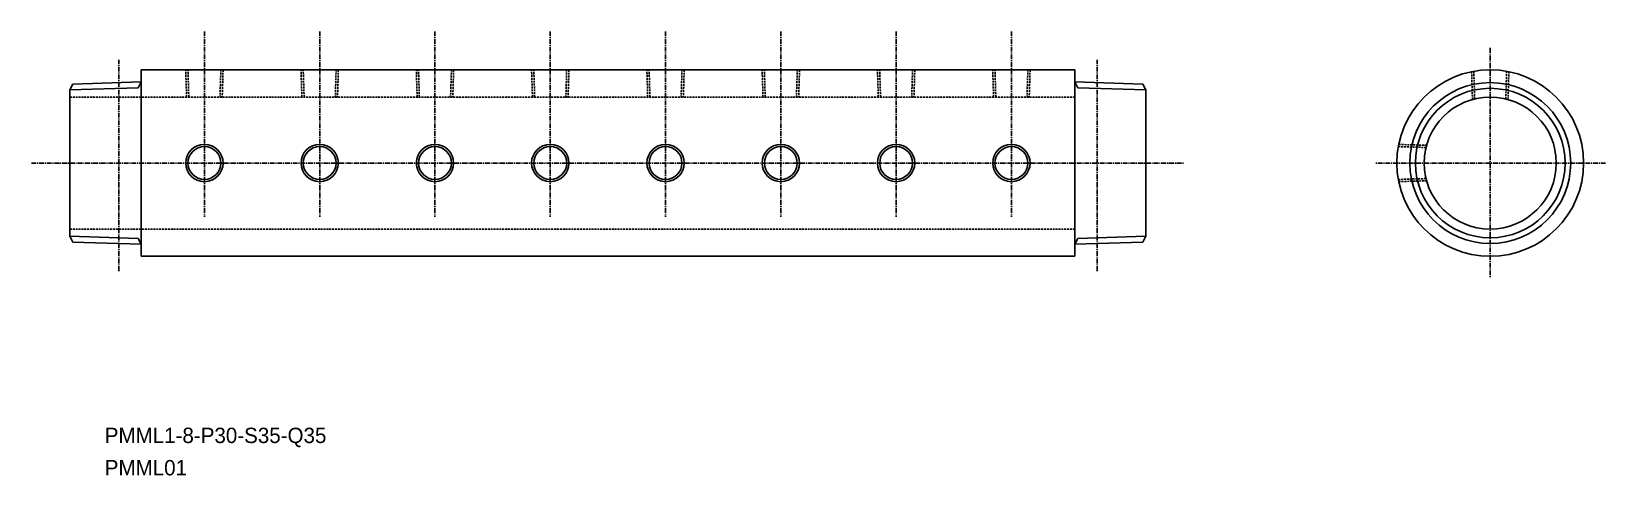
# Model space of a CAD drawing. Extents: x 673 to 1082, y 423 to 539.
import ezdxf

# ---------------------------------------------------------------- set-up
doc = ezdxf.new("R2010")
doc.units = 0
doc.linetypes.add('CENTER', pattern=[2, 1.25, -0.25, 0.25, -0.25])
doc.linetypes.add('DASHED', pattern=[0.75, 0.5, -0.25])
doc.layers.get('0').update_dxf_attribs({"linetype": 'CONTINUOUS'})
doc.layers.add('CENTER', color=1, linetype='CENTER')

msp = doc.modelspace()

# ---------------------------------------------------------------- linework, layer by layer
at = {"color": 7, "linetype": 'CONTINUOUS'}
for p, q in [((701.2, 529), (944.2, 529)), ((701.2, 529), (701.2, 480.4)), ((944.2, 529), (944.2, 480.4)), ((682.7, 523.78), (683.48, 525.28)), ((701.2, 525.84), (683.48, 525.28)), ((944.2, 525.84), (961.92, 525.28)), ((962.7, 523.78), (961.92, 525.28)), ((682.7, 485.62), (682.7, 523.78)), ((962.7, 485.62), (962.7, 523.78)), ((682.7, 485.62), (683.48, 484.12)), ((701.2, 483.56), (683.48, 484.12)), ((944.2, 483.56), (961.92, 484.12)), ((962.7, 485.62), (961.92, 484.12)), ((701.2, 480.4), (944.2, 480.4))]:
    msp.add_line(p, q, dxfattribs=at)
at = {"color": 3, "linetype": 'DASHED'}
for p, q in [((713.06, 521.9), (712.84, 529)), ((713.64, 521.9), (713.42, 529.02)), ((721.98, 529.02), (721.76, 521.9)), ((722.56, 529), (722.34, 521.9)), ((743.06, 521.9), (742.84, 529)), ((743.64, 521.9), (743.42, 529.02)), ((751.98, 529.02), (751.76, 521.9)), ((752.56, 529), (752.34, 521.9)), ((773.06, 521.9), (772.84, 529)), ((773.64, 521.9), (773.42, 529.02)), ((781.98, 529.02), (781.76, 521.9)), ((782.56, 529), (782.34, 521.9)), ((803.06, 521.9), (802.84, 529)), ((803.64, 521.9), (803.42, 529.02)), ((811.98, 529.02), (811.76, 521.9)), ((812.56, 529), (812.34, 521.9)), ((833.06, 521.9), (832.84, 529)), ((833.64, 521.9), (833.42, 529.02)), ((841.98, 529.02), (841.76, 521.9)), ((842.56, 529), (842.34, 521.9)), ((863.06, 521.9), (862.84, 529)), ((863.64, 521.9), (863.42, 529.02)), ((871.98, 529.02), (871.76, 521.9)), ((872.56, 529), (872.34, 521.9)), ((893.06, 521.9), (892.84, 529)), ((893.64, 521.9), (893.42, 529.02)), ((901.98, 529.02), (901.76, 521.9)), ((902.56, 529), (902.34, 521.9)), ((923.06, 521.9), (922.84, 529)), ((923.64, 521.9), (923.42, 529.02)), ((931.98, 529.02), (931.76, 521.9)), ((932.56, 529), (932.34, 521.9)), ((1047.68, 521.27), (1047.45, 528.51)), ((1048.26, 521.42), (1048.03, 528.62)), ((1056.57, 528.62), (1056.35, 521.42)), ((1057.15, 528.51), (1056.92, 521.27)), ((682.7, 521.9), (944.2, 521.9)), ((1028.38, 508.97), (1035.58, 508.75)), ((1028.49, 509.55), (1035.73, 509.32)), ((1035.58, 500.65), (1028.38, 500.43)), ((1035.73, 500.08), (1028.49, 499.85)), ((682.7, 487.5), (944.2, 487.5))]:
    msp.add_line(p, q, dxfattribs=at)
at = {"color": 3, "linetype": 'CONTINUOUS'}
for p, q in [((700.42, 524.33), (682.7, 523.78)), ((700.42, 524.33), (701.2, 525.84)), ((944.98, 524.33), (944.2, 525.84)), ((944.98, 524.33), (962.7, 523.78)), ((700.42, 485.07), (682.7, 485.62)), ((700.42, 485.07), (701.2, 483.56)), ((944.98, 485.07), (944.2, 483.56)), ((944.98, 485.07), (962.7, 485.62))]:
    msp.add_line(p, q, dxfattribs=at)
at = {"color": 7, "linetype": 'CONTINUOUS'}
for centre, radius in [((1052.3, 504.7), 24.3), ((1052.3, 504.7), 19.48), ((1052.3, 504.7), 17.2), ((717.7, 504.7), 4.28), ((747.7, 504.7), 4.28), ((777.7, 504.7), 4.28), ((807.7, 504.7), 4.28), ((837.7, 504.7), 4.28), ((867.7, 504.7), 4.28), ((897.7, 504.7), 4.28), ((927.7, 504.7), 4.28)]:
    msp.add_circle(centre, radius, dxfattribs=at)
at = {"color": 3, "linetype": 'CONTINUOUS'}
for centre, radius in [((1052.3, 504.7), 20.95), ((717.7, 504.7), 4.86), ((747.7, 504.7), 4.86), ((777.7, 504.7), 4.86), ((807.7, 504.7), 4.86), ((837.7, 504.7), 4.86), ((867.7, 504.7), 4.86), ((897.7, 504.7), 4.86), ((927.7, 504.7), 4.86)]:
    msp.add_circle(centre, radius, dxfattribs=at)
at = {"layer": 'CENTER', "color": 1, "linetype": 'CENTER'}
for p, q in [((717.7, 539), (717.7, 490.7)), ((747.7, 539), (747.7, 490.7)), ((777.7, 539), (777.7, 490.7)), ((807.7, 539), (807.7, 490.7)), ((837.7, 539), (837.7, 490.7)), ((867.7, 539), (867.7, 490.7)), ((897.7, 539), (897.7, 490.7)), ((927.7, 539), (927.7, 490.7)), ((1052.3, 534.7), (1052.3, 474.7)), ((695.4, 476.54), (695.4, 531.61)), ((950, 476.54), (950, 531.61)), ((672.7, 504.7), (972.7, 504.7)), ((1082.3, 504.7), (1022.3, 504.7))]:
    msp.add_line(p, q, dxfattribs=at)

# ---------------------------------------------------------------- texts
at = {"color": 7, "linetype": 'CONTINUOUS'}
for s, p in [('PMML1-8-P30-S35-Q35', (691.77, 431.72)), ('PMML01', (691.77, 423.3))]:
    msp.add_text(s, height=4, dxfattribs=at).set_placement(p)

doc.saveas('drawing.dxf')
